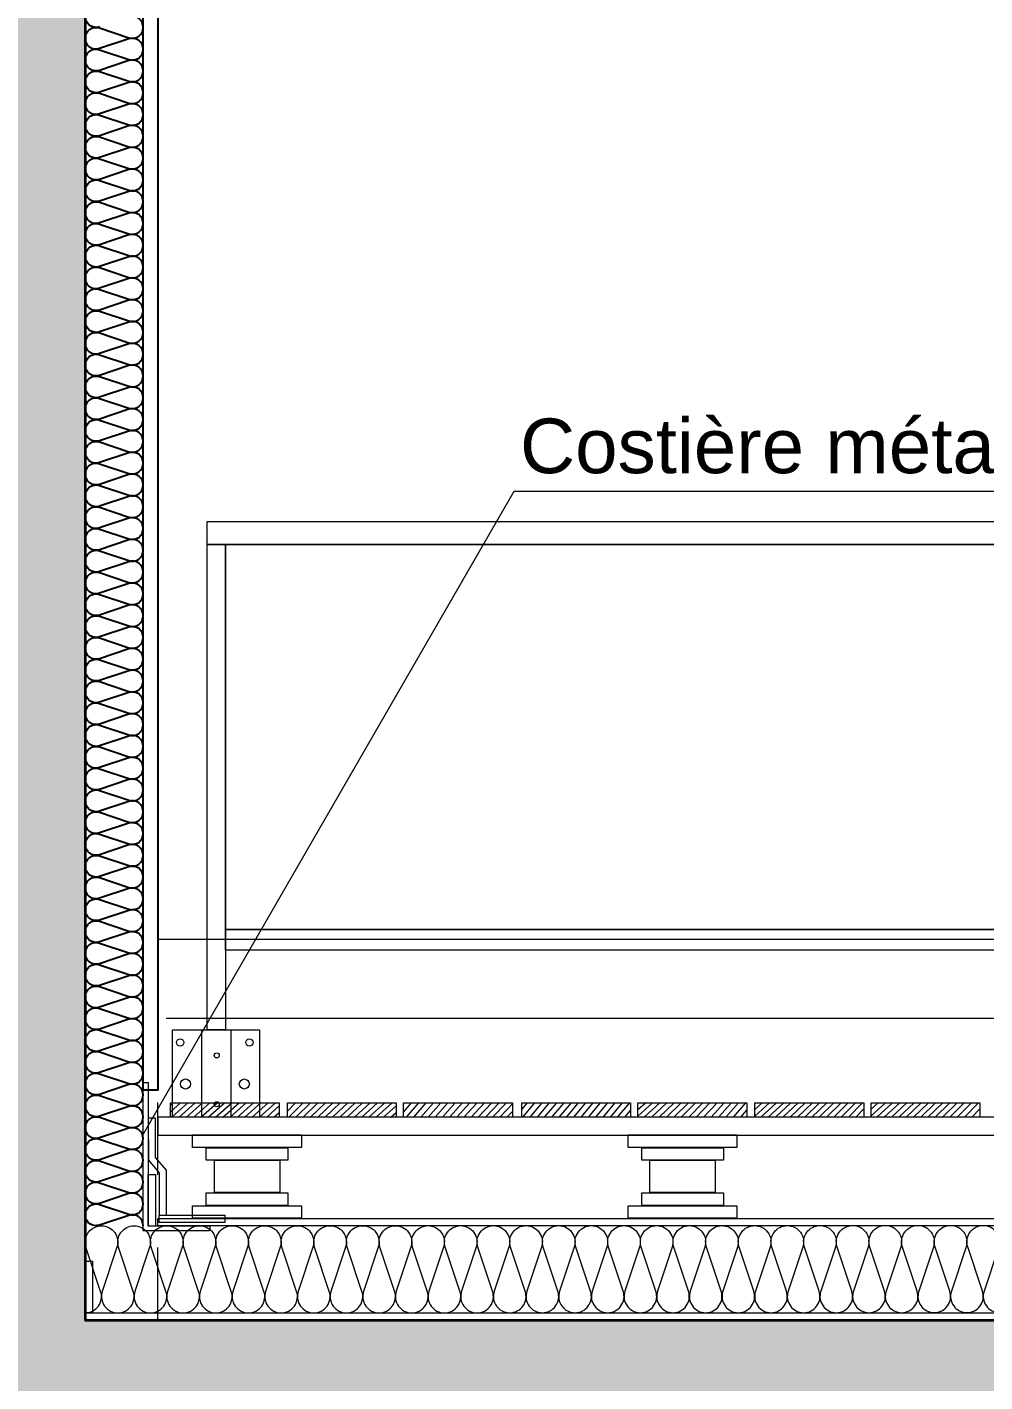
# Model space of a CAD drawing. Header units: metres. Extents: x 1838950 to 1842843, y 5171318 to 5174224.
# Drawn here: x 1841239.03 to 1841240.35, y 5171399.648 to 5171401.513 of the extents above; entities that cross this region are included whole.
import ezdxf

# ---------------------------------------------------------------- set-up
doc = ezdxf.new("R2010")
doc.units = ezdxf.units.M
doc.header["$LTSCALE"] = 0.0254
doc.linetypes.add('Style de ligne -1', pattern=[0.83328, 0.41656, -0.41672])
doc.layers.add('00 CHAZAL Coupe A.5', color=7, linetype='Continuous', lineweight=18)
doc.styles.add('Arial', font='arial.ttf')
pattern_1 = [(45, (388.1691140702418, 220.8695760480229), (0, -0.009999999999999997), [])]

# ---------------------------------------------------------------- blocks, each defined once
blk = doc.blocks.new('Groupe-1764-1')
at = {"layer": '00 CHAZAL Coupe A.5', "color": 7, "linetype": 'Continuous', "lineweight": 18, "flags": 128}
for points in [[(1841239.109885852, 5171399.840002541, -0.4142137827329839), (1841239.132379294, 5171399.862509098, -0.5116108446632597), (1841239.153740219, 5171399.832921012), (1841239.133553338, 5171399.772103745, 0.5116108446632597), (1841239.154914262, 5171399.742515659, 0.5116108909214415), (1841239.176257939, 5171399.77211619), (1841239.156035616, 5171399.83292168, -0.5116108909214415), (1841239.177379292, 5171399.862522211, -0.5116108446632597), (1841239.198740217, 5171399.832934125), (1841239.178553336, 5171399.772116859, 0.511610853454171), (1841239.199914261, 5171399.742528773, 0.5116108875789562), (1841239.221257937, 5171399.772129304), (1841239.201035614, 5171399.832934794, -0.5116108909214415), (1841239.22237929, 5171399.862535325, -0.511610853454171), (1841239.243740215, 5171399.832947239), (1841239.223553334, 5171399.772129972, 0.511610853454171), (1841239.244914259, 5171399.742541886, 0.5116108875789562), (1841239.266257935, 5171399.772142417), (1841239.246035612, 5171399.832947907, -0.5116108909214415), (1841239.267379288, 5171399.862548438, -0.511610853454171), (1841239.288740213, 5171399.832960352), (1841239.268553332, 5171399.772143086, 0.5116108524012003), (1841239.289914257, 5171399.742555, 0.5116108875789562), (1841239.311257933, 5171399.772155531), (1841239.29103561, 5171399.832961021, -0.5116108909214415), (1841239.312379287, 5171399.862561552, -0.5116108446632597), (1841239.333740211, 5171399.832973466), (1841239.31355333, 5171399.772156199, 0.5116108524012003), (1841239.334914255, 5171399.742568113, 0.5116108875789562), (1841239.356257931, 5171399.772168644), (1841239.336035608, 5171399.832974134, -0.5116108909214415), (1841239.357379285, 5171399.862574665, -0.5116108446632597), (1841239.378740209, 5171399.832986579), (1841239.358553328, 5171399.772169313, 0.5116108611921117), (1841239.379914253, 5171399.742581227, 0.5116108875789562), (1841239.401257929, 5171399.772181758), (1841239.381035606, 5171399.832987248, -0.5116108909214415), (1841239.402379283, 5171399.862587779, -0.511610853454171), (1841239.423740207, 5171399.832999693), (1841239.403553326, 5171399.772182426, 0.5116108611921117), (1841239.424914251, 5171399.74259434, 0.5116108875789562), (1841239.446257927, 5171399.772194871), (1841239.426035604, 5171399.833000361, -0.5116108909214415), (1841239.447379281, 5171399.862600892, -0.511610853454171), (1841239.468740205, 5171399.833012806), (1841239.448553324, 5171399.77219554, 0.5116108524012003), (1841239.469914249, 5171399.742607454, 0.5116108875789562), (1841239.491257925, 5171399.772207985), (1841239.471035603, 5171399.833013476, -0.5116108909214415), (1841239.492379279, 5171399.862614006, -0.5116108446632597), (1841239.513740203, 5171399.83302592), (1841239.493553323, 5171399.772208653, 0.5116108524012003), (1841239.514914247, 5171399.742620567, 0.5116108875789562), (1841239.536257923, 5171399.772221098), (1841239.516035601, 5171399.833026589, -0.5116108909214415), (1841239.537379277, 5171399.862627119, -0.5116108446632597), (1841239.558740201, 5171399.833039033), (1841239.538553321, 5171399.772221767, 0.5116108611921117), (1841239.559914245, 5171399.742633682, 0.5116108875789562), (1841239.581257921, 5171399.772234212), (1841239.561035599, 5171399.833039703, -0.5116108875789562), (1841239.582379275, 5171399.862640233, -0.5116108611921117), (1841239.603740199, 5171399.833052147), (1841239.583553319, 5171399.77223488, 0.5116108611921117), (1841239.604914244, 5171399.742646795, 0.5116108875789562), (1841239.626257919, 5171399.772247325), (1841239.606035597, 5171399.833052816, -0.5116108875789562), (1841239.627379273, 5171399.862653346, -0.5116108611921117), (1841239.648740198, 5171399.83306526), (1841239.628553317, 5171399.772247994, 0.5116108524012003), (1841239.649914242, 5171399.742659909, 0.5116108875789562), (1841239.671257918, 5171399.772260439), (1841239.651035595, 5171399.83306593, -0.5116108875789562), (1841239.672379271, 5171399.86266646, -0.5116108524012003), (1841239.693740196, 5171399.833078374), (1841239.673553315, 5171399.772261107, 0.511610853454171), (1841239.694914239, 5171399.742673022, 0.5116108909214415), (1841239.716257916, 5171399.772273552), (1841239.696035593, 5171399.833079043, -0.5116108875789562), (1841239.717379269, 5171399.862679573, -0.5116108524012003), (1841239.738740194, 5171399.833091487), (1841239.718553313, 5171399.772274221, 0.5116108622450826), (1841239.739914238, 5171399.742686136, 0.5116108909214415), (1841239.761257914, 5171399.772286666), (1841239.741035591, 5171399.833092157, -0.5116108875789562), (1841239.762379267, 5171399.862692687, -0.5116108611921117), (1841239.783740192, 5171399.833104601), (1841239.763553311, 5171399.772287334, 0.5116108622450826), (1841239.784914236, 5171399.742699249, 0.5116108909214415), (1841239.806257912, 5171399.772299779), (1841239.786035589, 5171399.83310527, -0.5116108875789562), (1841239.807379265, 5171399.8627058, -0.5116108611921117), (1841239.82874019, 5171399.833117714), (1841239.818646749, 5171399.80270908)], [(1841239.818646749, 5171399.80270908), (1841239.808553309, 5171399.772300448, 0.511610853454171), (1841239.829914234, 5171399.742712363, 0.5116108909214415), (1841239.85125791, 5171399.772312893), (1841239.831035587, 5171399.833118384, -0.5116108875789562), (1841239.852379263, 5171399.862718914, -0.5116108524012003), (1841239.873740188, 5171399.833130828), (1841239.853553307, 5171399.772313561, 0.511610853454171), (1841239.874914232, 5171399.742725476, 0.5116108909214415), (1841239.896257908, 5171399.772326006), (1841239.876035585, 5171399.833131497, -0.5116108875789562), (1841239.897379261, 5171399.862732027, -0.5116108524012003), (1841239.918740186, 5171399.833143941), (1841239.898553305, 5171399.772326675, 0.5116108622450826), (1841239.91991423, 5171399.74273859, 0.5116108909214415), (1841239.941257906, 5171399.77233912), (1841239.921035584, 5171399.833144611, -0.5116108875789562), (1841239.94237926, 5171399.862745141, -0.5116108611921117), (1841239.963740184, 5171399.833157055), (1841239.943553303, 5171399.772339788, 0.5116108622450826), (1841239.964914228, 5171399.742751703, 0.5116108909214415), (1841239.986257904, 5171399.772352233), (1841239.966035582, 5171399.833157724, -0.5116108875789562), (1841239.987379258, 5171399.862758254, -0.5116108611921117), (1841240.008740183, 5171399.833170168), (1841239.988553302, 5171399.772352902, 0.511610853454171), (1841240.009914226, 5171399.742764817, 0.5116108909214415), (1841240.031257902, 5171399.772365347), (1841240.01103558, 5171399.833170838, -0.5116108875789562), (1841240.032379256, 5171399.862771368, -0.511610853454171), (1841240.05374018, 5171399.833183282), (1841240.0335533, 5171399.772366015, 0.511610853454171), (1841240.054914224, 5171399.74277793, 0.5116108909214415), (1841240.076257901, 5171399.77237846), (1841240.056035578, 5171399.833183951, -0.5116108909214415), (1841240.077379254, 5171399.862784481, -0.511610853454171), (1841240.098740178, 5171399.833196395), (1841240.078553298, 5171399.772379129, 0.5116108622450826), (1841240.099914222, 5171399.742791044, 0.5116108909214415), (1841240.121257899, 5171399.772391574), (1841240.101035576, 5171399.833197065, -0.5116108909214415), (1841240.122379252, 5171399.862797595, -0.5116108622450826), (1841240.143740176, 5171399.833209509), (1841240.123553296, 5171399.772392242, 0.5116108622450826), (1841240.14491422, 5171399.742804157, 0.5116108909214415), (1841240.166257897, 5171399.772404687), (1841240.146035574, 5171399.833210178, -0.5116108909214415), (1841240.16737925, 5171399.862810708, -0.5116108622450826), (1841240.188740175, 5171399.833222622), (1841240.168553294, 5171399.772405356, 0.511610853454171), (1841240.189914218, 5171399.742817271, 0.5116108909214415), (1841240.211257895, 5171399.772417801), (1841240.191035572, 5171399.833223292, -0.5116108909214415), (1841240.212379248, 5171399.862823822, -0.511610853454171), (1841240.233740173, 5171399.833235736), (1841240.213553292, 5171399.772418469, 0.511610853454171), (1841240.234914216, 5171399.742830384, 0.5116108909214415), (1841240.256257893, 5171399.772430914), (1841240.23603557, 5171399.833236405, -0.5116108909214415), (1841240.257379246, 5171399.862836935, -0.511610853454171), (1841240.278740171, 5171399.833248849), (1841240.25855329, 5171399.772431583, 0.5116108622450826), (1841240.279914215, 5171399.742843498, 0.5116108909214415), (1841240.301257891, 5171399.772444027), (1841240.281035568, 5171399.833249519, -0.5116108909214415), (1841240.302379244, 5171399.862850049, -0.5116108622450826), (1841240.323740169, 5171399.833261963), (1841240.303553288, 5171399.772444696, 0.5116108622450826), (1841240.324914213, 5171399.742856611, 0.5116108909214415), (1841240.346257889, 5171399.77245714), (1841240.326035566, 5171399.833262632, -0.5116108909214415), (1841240.347379243, 5171399.862863162, -0.5116108622450826), (1841240.368740167, 5171399.833275076), (1841240.348553286, 5171399.77245781, 0.511610853454171), (1841240.369914211, 5171399.742869725, 0.5116108909214415)], [(1841239.109914264, 5171399.742502546, 0.5116108909214415), (1841239.131257941, 5171399.772103077), (1841239.111035618, 5171399.832908567, -0.08036624470195645), (1841239.109885852, 5171399.840002542)]]:
    blk.add_lwpolyline(points, format="xyb", dxfattribs=at)
blk = doc.blocks.new('Groupe-1857-1')
at = {"layer": '00 CHAZAL Coupe A.5', "color": 7, "linetype": 'Continuous', "lineweight": 25, "flags": 128}
for points in [[(1841239.149896663, 5171401.130100892), (1841239.129626203, 5171401.123366025, -0.5116107606406505), (1841239.109896663, 5171401.137600892, -0.5116108070738343), (1841239.129626203, 5171401.15183576), (1841239.170167123, 5171401.138366025, 0.5116107558826676), (1841239.189896663, 5171401.152600892, 0.5116107806955575), (1841239.170167123, 5171401.16683576), (1841239.129626203, 5171401.153366025, -0.5116107606406505), (1841239.109896663, 5171401.167600892, -0.5116108070738343), (1841239.129626203, 5171401.18183576), (1841239.170167123, 5171401.168366025, 0.5116107558826676), (1841239.189896663, 5171401.182600892, 0.5116107806955575), (1841239.170167123, 5171401.19683576), (1841239.129626203, 5171401.183366025, -0.5116107606406505), (1841239.109896663, 5171401.197600892, -0.5116108070738343), (1841239.129626203, 5171401.21183576), (1841239.170167123, 5171401.198366025, 0.5116107558826676), (1841239.189896663, 5171401.212600892, 0.5116107806955575), (1841239.170167123, 5171401.22683576), (1841239.129626203, 5171401.213366025, -0.5116107606406505), (1841239.109896663, 5171401.227600892, -0.5116108070738343), (1841239.129626203, 5171401.24183576), (1841239.170167123, 5171401.228366025, 0.5116107558826676), (1841239.189896663, 5171401.242600892, 0.5116107806955575), (1841239.170167123, 5171401.256835761), (1841239.129626203, 5171401.243366025, -0.5116107606406505), (1841239.109896663, 5171401.257600892, -0.5116108070738343), (1841239.129626203, 5171401.27183576), (1841239.170167123, 5171401.258366025, 0.5116107558826676), (1841239.189896663, 5171401.272600892, 0.5116107806955575), (1841239.170167123, 5171401.28683576), (1841239.129626203, 5171401.273366025, -0.5116107606406505), (1841239.109896663, 5171401.287600892, -0.5116108070738343), (1841239.129626203, 5171401.30183576), (1841239.170167123, 5171401.288366025, 0.5116107558826676), (1841239.189896663, 5171401.302600892, 0.5116107806955575), (1841239.170167123, 5171401.31683576), (1841239.129626203, 5171401.303366025, -0.5116107606406505), (1841239.109896663, 5171401.317600892, -0.5116108070738343), (1841239.129626203, 5171401.33183576), (1841239.170167123, 5171401.318366025, 0.5116107558826676), (1841239.189896663, 5171401.332600893, 0.5116107806955575), (1841239.170167123, 5171401.34683576), (1841239.129626203, 5171401.333366025, -0.5116107606406505), (1841239.109896663, 5171401.347600892, -0.5116108070738343), (1841239.129626203, 5171401.36183576), (1841239.170167123, 5171401.348366025, 0.5116107558826676), (1841239.189896663, 5171401.362600892, 0.5116107806955575), (1841239.170167123, 5171401.37683576), (1841239.129626203, 5171401.363366025, -0.5116107606406505), (1841239.109896663, 5171401.377600892, -0.5116108070738343), (1841239.129626203, 5171401.39183576), (1841239.170167123, 5171401.378366025, 0.5116107558826676), (1841239.189896663, 5171401.392600892, 0.5116107806955575), (1841239.170167123, 5171401.40683576), (1841239.129626203, 5171401.393366025, -0.5116107606406505), (1841239.109896663, 5171401.407600892, -0.5116108070738343), (1841239.129626203, 5171401.42183576), (1841239.170167123, 5171401.408366025, 0.5116107558826676), (1841239.189896663, 5171401.422600892, 0.5116107806955575), (1841239.170167123, 5171401.43683576), (1841239.129626203, 5171401.423366025, -0.5116107606406505), (1841239.109896663, 5171401.437600892, -0.5116108070738343), (1841239.129626203, 5171401.45183576), (1841239.170167123, 5171401.438366025, 0.5116107558826676), (1841239.189896663, 5171401.452600892, 0.5116107806955575), (1841239.170167123, 5171401.466835761), (1841239.129626203, 5171401.453366025, -0.5116107606406505), (1841239.109896663, 5171401.467600892, -0.5116108070738343), (1841239.129626203, 5171401.48183576), (1841239.170167123, 5171401.468366025, 0.5116107558826676), (1841239.189896663, 5171401.482600892, 0.5116107806955575), (1841239.170167123, 5171401.49683576), (1841239.129626203, 5171401.483366025, -0.5116107606406505), (1841239.109896663, 5171401.497600892, -0.5116108070738343), (1841239.129626203, 5171401.51183576), (1841239.170167123, 5171401.498366025, 0.5116107558826676), (1841239.189896663, 5171401.512600892, 0.5116107806955575), (1841239.170167123, 5171401.52683576)], [(1841239.129626203, 5171401.513366025, -0.5116107606406505), (1841239.109896663, 5171401.527600892, -0.5116108070738343)], [(1841239.149896663, 5171400.710100892), (1841239.129626203, 5171400.703366025, -0.5116107606406505), (1841239.109896663, 5171400.717600892, -0.5116108070738343), (1841239.129626203, 5171400.73183576), (1841239.170167123, 5171400.718366025, 0.5116107558826676), (1841239.189896663, 5171400.732600892, 0.5116107806955575), (1841239.170167123, 5171400.74683576), (1841239.129626203, 5171400.733366025, -0.5116107606406505), (1841239.109896663, 5171400.747600892, -0.5116108070738343), (1841239.129626203, 5171400.76183576), (1841239.170167123, 5171400.748366025, 0.5116107558826676), (1841239.189896663, 5171400.762600892, 0.5116107806955575), (1841239.170167123, 5171400.77683576), (1841239.129626203, 5171400.763366025, -0.5116107606406505), (1841239.109896663, 5171400.777600892, -0.5116108070738343), (1841239.129626203, 5171400.79183576), (1841239.170167123, 5171400.778366025, 0.5116107558826676), (1841239.189896663, 5171400.792600892, 0.5116107806955575), (1841239.170167123, 5171400.80683576), (1841239.129626203, 5171400.793366025, -0.5116107606406505), (1841239.109896663, 5171400.807600892, -0.5116108070738343), (1841239.129626203, 5171400.82183576), (1841239.170167123, 5171400.808366025, 0.5116107558826676), (1841239.189896663, 5171400.822600892, 0.5116107806955575), (1841239.170167123, 5171400.83683576), (1841239.129626203, 5171400.823366025, -0.5116107606406505), (1841239.109896663, 5171400.837600892, -0.5116108070738343), (1841239.129626203, 5171400.85183576), (1841239.170167123, 5171400.838366025, 0.5116107558826676), (1841239.189896663, 5171400.852600892, 0.5116107806955575), (1841239.170167123, 5171400.86683576), (1841239.129626203, 5171400.853366025, -0.5116107606406505), (1841239.109896663, 5171400.867600892, -0.5116108070738343), (1841239.129626203, 5171400.881835761), (1841239.170167123, 5171400.868366025, 0.5116107558826676), (1841239.189896663, 5171400.882600892, 0.5116107806955575), (1841239.170167123, 5171400.89683576), (1841239.129626203, 5171400.883366025, -0.5116107606406505), (1841239.109896663, 5171400.897600892, -0.5116108070738343), (1841239.129626203, 5171400.91183576), (1841239.170167123, 5171400.898366025, 0.5116107558826676), (1841239.189896663, 5171400.912600892, 0.5116107806955575), (1841239.170167123, 5171400.92683576), (1841239.129626203, 5171400.913366025, -0.5116107606406505), (1841239.109896663, 5171400.927600892, -0.5116108070738343), (1841239.129626203, 5171400.94183576), (1841239.170167123, 5171400.928366025, 0.5116107558826676), (1841239.189896663, 5171400.942600892, 0.5116107806955575), (1841239.170167123, 5171400.95683576), (1841239.129626203, 5171400.943366025, -0.5116107606406505), (1841239.109896663, 5171400.957600893, -0.5116108070738343), (1841239.129626203, 5171400.97183576), (1841239.170167123, 5171400.958366025, 0.5116107558826676), (1841239.189896663, 5171400.972600892, 0.5116107806955575), (1841239.170167123, 5171400.98683576), (1841239.129626203, 5171400.973366025, -0.5116107606406505), (1841239.109896663, 5171400.987600892, -0.5116108070738343), (1841239.129626203, 5171401.00183576), (1841239.170167123, 5171400.988366025, 0.5116107558826676), (1841239.189896663, 5171401.002600892, 0.5116107806955575), (1841239.170167123, 5171401.01683576), (1841239.129626203, 5171401.003366025, -0.5116107606406505), (1841239.109896663, 5171401.017600892, -0.5116108070738343), (1841239.129626203, 5171401.03183576), (1841239.170167123, 5171401.018366025, 0.5116107558826676), (1841239.189896663, 5171401.032600892, 0.5116107806955575), (1841239.170167123, 5171401.04683576), (1841239.129626203, 5171401.033366025, -0.5116107606406505), (1841239.109896663, 5171401.047600892, -0.5116108070738343), (1841239.129626203, 5171401.06183576), (1841239.170167123, 5171401.048366025, 0.5116107558826676), (1841239.189896663, 5171401.062600892, 0.5116107806955575), (1841239.170167123, 5171401.07683576), (1841239.129626203, 5171401.063366025, -0.5116107606406505), (1841239.109896663, 5171401.077600892, -0.5116108070738343), (1841239.129626203, 5171401.091835761), (1841239.170167123, 5171401.078366025, 0.5116107558826676), (1841239.189896663, 5171401.092600892, 0.5116107806955575), (1841239.170167123, 5171401.10683576), (1841239.129626203, 5171401.093366025, -0.5116107606406505), (1841239.109896663, 5171401.107600892, -0.5116108070738343), (1841239.129626203, 5171401.12183576), (1841239.170167123, 5171401.108366025, 0.5116107558826676), (1841239.189896663, 5171401.122600892, 0.5116107806955575), (1841239.170167123, 5171401.13683576), (1841239.149896663, 5171401.130100892)], [(1841239.189896663, 5171400.282600892, 0.5116107806955575), (1841239.170167123, 5171400.29683576), (1841239.129626203, 5171400.283366025, -0.5116107606406505), (1841239.109896663, 5171400.297600892, -0.5116108070738343), (1841239.129626203, 5171400.31183576), (1841239.170167123, 5171400.298366025, 0.5116107558826676), (1841239.189896663, 5171400.312600892, 0.5116107806955575), (1841239.170167123, 5171400.32683576), (1841239.129626203, 5171400.313366025, -0.5116107606406505), (1841239.109896663, 5171400.327600892, -0.5116108070738343), (1841239.129626203, 5171400.341835761), (1841239.170167123, 5171400.328366025, 0.5116107558826676), (1841239.189896663, 5171400.342600892, 0.5116107806955575), (1841239.170167123, 5171400.35683576), (1841239.129626203, 5171400.343366025, -0.5116107606406505), (1841239.109896663, 5171400.357600892, -0.5116108070738343), (1841239.129626203, 5171400.37183576), (1841239.170167123, 5171400.358366025, 0.5116107558826676), (1841239.189896663, 5171400.372600892, 0.5116107806955575), (1841239.170167123, 5171400.38683576), (1841239.129626203, 5171400.373366025, -0.5116107606406505), (1841239.109896663, 5171400.387600892, -0.5116108070738343), (1841239.129626203, 5171400.40183576), (1841239.170167123, 5171400.388366025, 0.5116107558826676), (1841239.189896663, 5171400.402600892, 0.5116107806955575), (1841239.170167123, 5171400.41683576), (1841239.129626203, 5171400.403366025, -0.5116107606406505), (1841239.109896663, 5171400.417600892, -0.5116108070738343), (1841239.129626203, 5171400.43183576), (1841239.170167123, 5171400.418366025, 0.5116107558826676), (1841239.189896663, 5171400.432600892, 0.5116107806955575), (1841239.170167123, 5171400.44683576), (1841239.129626203, 5171400.433366025, -0.5116107606406505), (1841239.109896663, 5171400.447600892, -0.5116108070738343), (1841239.129626203, 5171400.46183576), (1841239.170167123, 5171400.448366025, 0.5116107558826676), (1841239.189896663, 5171400.462600892, 0.5116107806955575), (1841239.170167123, 5171400.47683576), (1841239.129626203, 5171400.463366025, -0.5116107606406505), (1841239.109896663, 5171400.477600892, -0.5116108070738343), (1841239.129626203, 5171400.49183576), (1841239.170167123, 5171400.478366025, 0.5116107558826676), (1841239.189896663, 5171400.492600892, 0.5116107806955575), (1841239.170167123, 5171400.506835761), (1841239.129626203, 5171400.493366025, -0.5116107606406505), (1841239.109896663, 5171400.507600892, -0.5116108070738343), (1841239.129626203, 5171400.52183576), (1841239.170167123, 5171400.508366025, 0.5116107558826676), (1841239.189896663, 5171400.522600892, 0.5116107806955575), (1841239.170167123, 5171400.53683576), (1841239.129626203, 5171400.523366025, -0.5116107606406505), (1841239.109896663, 5171400.537600892, -0.5116108070738343), (1841239.129626203, 5171400.55183576), (1841239.170167123, 5171400.538366025, 0.5116107558826676), (1841239.189896663, 5171400.552600892, 0.5116107806955575), (1841239.170167123, 5171400.56683576), (1841239.129626203, 5171400.553366025, -0.5116107606406505), (1841239.109896663, 5171400.567600892, -0.5116108070738343), (1841239.129626203, 5171400.58183576), (1841239.170167123, 5171400.568366025, 0.5116107558826676), (1841239.189896663, 5171400.582600893, 0.5116107806955575), (1841239.170167123, 5171400.59683576), (1841239.129626203, 5171400.583366025, -0.5116107606406505), (1841239.109896663, 5171400.597600892, -0.5116108070738343), (1841239.129626203, 5171400.61183576), (1841239.170167123, 5171400.598366025, 0.5116107558826676), (1841239.189896663, 5171400.612600892, 0.5116107806955575), (1841239.170167123, 5171400.62683576), (1841239.129626203, 5171400.613366025, -0.5116107606406505), (1841239.109896663, 5171400.627600892, -0.5116108070738343), (1841239.129626203, 5171400.64183576), (1841239.170167123, 5171400.628366025, 0.5116107558826676), (1841239.189896663, 5171400.642600892, 0.5116107806955575), (1841239.170167123, 5171400.65683576), (1841239.129626203, 5171400.643366025, -0.5116107606406505), (1841239.109896663, 5171400.657600892, -0.5116108070738343), (1841239.129626203, 5171400.67183576), (1841239.170167123, 5171400.658366025, 0.5116107558826676), (1841239.189896663, 5171400.672600892, 0.5116107806955575), (1841239.170167123, 5171400.68683576), (1841239.129626203, 5171400.673366025, -0.5116107606406505), (1841239.109896663, 5171400.687600892, -0.5116108070738343), (1841239.129626203, 5171400.70183576), (1841239.170167123, 5171400.688366025, 0.5116107558826676), (1841239.189896663, 5171400.702600892, 0.5116107806955575), (1841239.170167123, 5171400.716835761), (1841239.149896663, 5171400.710100892)], [(1841239.124896663, 5171399.862600892, -0.414213562373095), (1841239.109896663, 5171399.877600892, -0.5116108070738343), (1841239.129626203, 5171399.89183576), (1841239.170167123, 5171399.878366025, 0.5116107558826676), (1841239.189896663, 5171399.892600892, 0.5116107806955575), (1841239.170167123, 5171399.90683576), (1841239.129626203, 5171399.893366025, -0.5116107606406505), (1841239.109896663, 5171399.907600892, -0.5116108070738343), (1841239.129626203, 5171399.92183576), (1841239.170167123, 5171399.908366025, 0.5116107558826676), (1841239.189896663, 5171399.922600892, 0.5116107806955575), (1841239.170167123, 5171399.93683576), (1841239.129626203, 5171399.923366025, -0.5116107606406505), (1841239.109896663, 5171399.937600892, -0.5116108070738343), (1841239.129626203, 5171399.95183576), (1841239.170167123, 5171399.938366025, 0.5116107558826676), (1841239.189896663, 5171399.952600892, 0.5116107806955575), (1841239.170167123, 5171399.966835761), (1841239.129626203, 5171399.953366025, -0.5116107606406505), (1841239.109896663, 5171399.967600892, -0.5116108070738343), (1841239.129626203, 5171399.98183576), (1841239.170167123, 5171399.968366025, 0.5116107558826676), (1841239.189896663, 5171399.982600892, 0.5116107806955575), (1841239.170167123, 5171399.99683576), (1841239.129626203, 5171399.983366025, -0.5116107606406505), (1841239.109896663, 5171399.997600892, -0.5116108070738343), (1841239.129626203, 5171400.01183576), (1841239.170167123, 5171399.998366025, 0.5116107558826676), (1841239.189896663, 5171400.012600892, 0.5116107806955575), (1841239.170167123, 5171400.02683576), (1841239.129626203, 5171400.013366025, -0.5116107606406505), (1841239.109896663, 5171400.027600892, -0.5116108070738343), (1841239.129626203, 5171400.04183576), (1841239.170167123, 5171400.028366025, 0.5116107558826676), (1841239.189896663, 5171400.042600892, 0.5116107806955575), (1841239.170167123, 5171400.05683576), (1841239.129626203, 5171400.043366025, -0.5116107606406505), (1841239.109896663, 5171400.057600892, -0.5116108070738343), (1841239.129626203, 5171400.07183576), (1841239.170167123, 5171400.058366025, 0.5116107558826676), (1841239.189896663, 5171400.072600892, 0.5116107806955575), (1841239.170167123, 5171400.08683576), (1841239.129626203, 5171400.073366025, -0.5116107606406505), (1841239.109896663, 5171400.087600892, -0.5116108070738343), (1841239.129626203, 5171400.10183576), (1841239.170167123, 5171400.088366025, 0.5116107558826676), (1841239.189896663, 5171400.102600892, 0.5116107806955575), (1841239.170167123, 5171400.11683576), (1841239.129626203, 5171400.103366025, -0.5116107606406505), (1841239.109896663, 5171400.117600892, -0.5116108070738343), (1841239.129626203, 5171400.131835761), (1841239.170167123, 5171400.118366025, 0.5116107558826676), (1841239.189896663, 5171400.132600892, 0.5116107806955575), (1841239.170167123, 5171400.14683576), (1841239.129626203, 5171400.133366025, -0.5116107606406505), (1841239.109896663, 5171400.147600892, -0.5116108070738343), (1841239.129626203, 5171400.16183576), (1841239.170167123, 5171400.148366025, 0.5116107558826676), (1841239.189896663, 5171400.162600892, 0.5116107806955575), (1841239.170167123, 5171400.17683576), (1841239.129626203, 5171400.163366025, -0.5116107606406505), (1841239.109896663, 5171400.177600892, -0.5116108070738343), (1841239.129626203, 5171400.19183576), (1841239.170167123, 5171400.178366025, 0.5116107558826676), (1841239.189896663, 5171400.192600892, 0.5116107806955575), (1841239.170167123, 5171400.20683576), (1841239.129626203, 5171400.193366025, -0.5116107606406505), (1841239.109896663, 5171400.207600893, -0.5116108070738343), (1841239.129626203, 5171400.22183576), (1841239.170167123, 5171400.208366025, 0.5116107558826676), (1841239.189896663, 5171400.222600892, 0.5116107806955575), (1841239.170167123, 5171400.23683576), (1841239.129626203, 5171400.223366025, -0.5116107606406505), (1841239.109896663, 5171400.237600892, -0.5116108070738343), (1841239.129626203, 5171400.25183576), (1841239.170167123, 5171400.238366025, 0.5116107558826676), (1841239.189896663, 5171400.252600892, 0.5116107806955575), (1841239.170167123, 5171400.26683576), (1841239.129626203, 5171400.253366025, -0.5116107606406505), (1841239.109896663, 5171400.267600892, -0.5116108070738343), (1841239.129626203, 5171400.28183576), (1841239.170167123, 5171400.268366025, 0.5116107558826676), (1841239.189896663, 5171400.282600892)], [(1841239.189896663, 5171399.862600892, 0.5116107806955575), (1841239.170167123, 5171399.87683576), (1841239.129626203, 5171399.863366025, -0.08036631957362064), (1841239.124896663, 5171399.862600892)]]:
    blk.add_lwpolyline(points, format="xyb", dxfattribs=at)
blk = doc.blocks.new('Groupe-1911-1')
at = {"layer": '00 CHAZAL Coupe A.5', "color": 7, "linetype": 'Continuous', "lineweight": 5, "flags": 128}
for points in [[(1841239.278164304, 5171400.800458873), (1841239.303164304, 5171400.800458873), (1841239.303164304, 5171400.132162833), (1841239.278164304, 5171400.132162833)], [(1841239.230164304, 5171400.132162833), (1841239.350164304, 5171400.132162833), (1841239.350164304, 5171400.012162833), (1841239.230164304, 5171400.012162833)], [(1841239.270664304, 5171400.132162833), (1841239.310664304, 5171400.132162833), (1841239.310664304, 5171400.012162833), (1841239.270664304, 5171400.012162833)]]:
    blk.add_lwpolyline(points, close=True, dxfattribs=at)
at = {"layer": '00 CHAZAL Coupe A.5', "color": 7, "linetype": 'Continuous', "lineweight": 5}
for centre, radius in [((1841239.240738445, 5171400.114843068), 0.005000000029444078), ((1841239.336238445, 5171400.114843068), 0.005000000029444078), ((1841239.291231298, 5171400.097144048), 0.003500000074550379), ((1841239.248164304, 5171400.057662833), 0.006928203362255819), ((1841239.329254166, 5171400.057662833), 0.006928203362255819), ((1841239.291231298, 5171400.029866947), 0.003500000074550379)]:
    blk.add_circle(centre, radius, dxfattribs=at)
blk = doc.blocks.new('Groupe-1914-1')
at = {"layer": '00 CHAZAL Coupe A.5', "color": 7, "linetype": 'Continuous', "lineweight": 5, "flags": 128}
for points in [[(1841239.858022733, 5171399.987505229), (1841240.008022733, 5171399.987492649), (1841240.008021291, 5171399.970296813), (1841239.858021291, 5171399.970309392)], [(1841239.876771437, 5171399.969851433), (1841239.989271437, 5171399.969841999), (1841239.989269994, 5171399.952645876), (1841239.876769995, 5171399.952655311)], [(1841239.888021992, 5171399.952654366), (1841239.978021991, 5171399.952646819), (1841239.978018266, 5171399.908230601), (1841239.888018267, 5171399.908238148)], [(1841239.876768413, 5171399.907782982), (1841239.989268412, 5171399.907773547), (1841239.98926697, 5171399.890577424), (1841239.87676697, 5171399.890586859)], [(1841239.858017116, 5171399.890132397), (1841240.008017116, 5171399.890119818), (1841240.008015674, 5171399.87292398), (1841239.858015674, 5171399.872936561)]]:
    blk.add_lwpolyline(points, close=True, dxfattribs=at)
blk = doc.blocks.new('Groupe-1915-1')
at = {"layer": '00 CHAZAL Coupe A.5', "color": 7, "linetype": 'Continuous', "lineweight": 5, "flags": 128}
for points in [[(1841239.258022733, 5171399.987505229), (1841239.408022733, 5171399.987492649), (1841239.408021291, 5171399.970296813), (1841239.258021291, 5171399.970309392)], [(1841239.276771437, 5171399.969851433), (1841239.389271437, 5171399.969841999), (1841239.389269995, 5171399.952645876), (1841239.276769995, 5171399.952655311)], [(1841239.288021991, 5171399.952654366), (1841239.378021991, 5171399.952646819), (1841239.378018267, 5171399.908230601), (1841239.288018267, 5171399.908238148)], [(1841239.276768413, 5171399.907782982), (1841239.389268412, 5171399.907773547), (1841239.38926697, 5171399.890577424), (1841239.27676697, 5171399.890586859)], [(1841239.258017116, 5171399.890132397), (1841239.408017116, 5171399.890119818), (1841239.408015674, 5171399.87292398), (1841239.258015674, 5171399.872936561)]]:
    blk.add_lwpolyline(points, close=True, dxfattribs=at)

msp = doc.modelspace()

# ---------------------------------------------------------------- hatches: boundary and pattern name
at = {"layer": '00 CHAZAL Coupe A.5', "linetype": 'Continuous', "lineweight": 0, "true_color": 0xaaaaaa}
h = msp.add_hatch(color=253, dxfattribs=at)
h.paths.add_polyline_path([(1841239.109896663, 5171403.243896709), (1841238.949896664, 5171403.243896708), (1841238.949896662, 5171402.521969138), (1841224.65489666, 5171402.521969132), (1841224.654896659, 5171402.872162836), (1841224.474896656, 5171402.872162841), (1841224.474896655, 5171402.326162837), (1841224.475301403, 5171402.326162834), (1841224.475301407, 5171402.272162841), (1841231.923579672, 5171402.272162838), (1841231.923579679, 5171399.732462833), (1841224.655250215, 5171399.732462838), (1841224.655250213, 5171399.732162839), (1841224.475301403, 5171399.732162839), (1841224.475301412, 5171399.482162841), (1841236.987928811, 5171399.482162837), (1841236.987928817, 5171399.112889856), (1841237.087976189, 5171399.112889857), (1841237.087976182, 5171399.482162838), (1841238.93028596, 5171399.482162832), (1841238.93028596, 5171396.942462839), (1841224.475301409, 5171396.942462837), (1841224.475301411, 5171396.692355099), (1841246.377896659, 5171396.692355103), (1841246.377896661, 5171394.10147543), (1841224.475301404, 5171394.101475427), (1841224.475301405, 5171394.101355106), (1841224.475036844, 5171394.101355103), (1841224.475036842, 5171393.851355097), (1841246.37789666, 5171393.851355102), (1841246.377896659, 5171391.261162833), (1841224.475301403, 5171391.261162841), (1841224.475301406, 5171390.511163147), (1841224.655250211, 5171390.565686908), (1841224.655250206, 5171391.031714343), (1841224.654996149, 5171391.031714346), (1841224.654996147, 5171391.061714348), (1841241.882573695, 5171391.061714348), (1841241.882573695, 5171387.477191932), (1841242.082573693, 5171387.53426539), (1841242.082573697, 5171388.170355096), (1841244.382896662, 5171388.170355097), (1841244.382896658, 5171387.592779486), (1841244.575838503, 5171387.647714344), (1841244.575838506, 5171388.221043946), (1841251.192440692, 5171388.221043946), (1841251.192440688, 5171387.739728985), (1841251.352896657, 5171387.787714348), (1841251.352896661, 5171393.704138685), (1841251.353186321, 5171393.704138688), (1841251.353186318, 5171393.736426199), (1841251.352440687, 5171393.7364262), (1841251.352440685, 5171395.123355104), (1841251.233036839, 5171395.134355097), (1841251.233036847, 5171395.163355105), (1841251.232036843, 5171395.163355106), (1841251.232036842, 5171395.165587686), (1841251.192440684, 5171395.165587681), (1841251.192440693, 5171394.101475435), (1841246.557768262, 5171394.101475426), (1841246.557768263, 5171396.722462832), (1841251.192440694, 5171396.722462841), (1841251.192440686, 5171396.489355098), (1841251.352440685, 5171396.489355099), (1841251.352440687, 5171396.530651601), (1841251.352896659, 5171396.530651597), (1841251.352896658, 5171396.55671435), (1841251.352440684, 5171396.556714344), (1841251.352440692, 5171396.722462832), (1841252.340786604, 5171396.722462839), (1841252.3407866, 5171396.928933835), (1841251.720516192, 5171396.938018993), (1841251.720536839, 5171396.937796375), (1841251.362440684, 5171396.942462835), (1841251.352440687, 5171396.942462837), (1841251.352440687, 5171397.070166074), (1841251.352896661, 5171397.07016608), (1841251.352896659, 5171397.246062134), (1841251.352440687, 5171397.246062138), (1841251.352440692, 5171397.268162839), (1841251.352492689, 5171397.268162834), (1841251.35249269, 5171397.412162843), (1841251.35228317, 5171397.412162838), (1841251.352283174, 5171397.439162839), (1841251.192440686, 5171397.439162839), (1841251.192440687, 5171396.942462836), (1841245.109077177, 5171396.942462842), (1841245.085864868, 5171396.970704683), (1841245.00263581, 5171397.172667933), (1841244.919994568, 5171397.173386062), (1841244.919994564, 5171397.173392333), (1841244.919273441, 5171397.173392333), (1841244.919273437, 5171396.944310385), (1841244.919638059, 5171396.942462835), (1841239.110460074, 5171396.942462837), (1841239.11046007, 5171399.29216284), (1841239.10989666, 5171399.292162834), (1841239.109896654, 5171399.51216284), (1841244.86303684, 5171399.51216284), (1841244.863036841, 5171399.512462839), (1841244.957424605, 5171399.51246284), (1841244.957424609, 5171399.439216402), (1841245.117306272, 5171399.439216402), (1841245.117306273, 5171399.445162839), (1841245.117601469, 5171399.445162842), (1841245.117601464, 5171399.512462843), (1841246.106017133, 5171399.512462839), (1841246.106017133, 5171399.724727717), (1841245.455516759, 5171399.735635524), (1841245.45496105, 5171399.734283544), (1841245.117601464, 5171399.739940494), (1841245.11760146, 5171400.23246284), (1841244.817601467, 5171400.232462842), (1841244.817601464, 5171399.73246284), (1841239.109896661, 5171399.732462842)])
h.paths.add_polyline_path([(1841244.382896663, 5171391.041162834), (1841244.382896655, 5171388.420850242), (1841242.082573691, 5171388.420850242), (1841242.0825737, 5171391.041162842)])
h.paths.add_polyline_path([(1841246.377896656, 5171391.04116284), (1841246.377896661, 5171388.42104395), (1841244.575838506, 5171388.421043945), (1841244.5758385, 5171391.041162835)])
h.paths.add_polyline_path([(1841251.192440687, 5171391.041162836), (1841251.192440687, 5171390.901285128), (1841251.192614533, 5171390.90128513), (1841251.192614524, 5171390.863826097), (1841251.192642106, 5171390.863826093), (1841251.192642109, 5171388.421043948), (1841246.557768262, 5171388.421043947), (1841246.557768257, 5171391.041162837)])
h.paths.add_polyline_path([(1841251.192440689, 5171393.881475432), (1841251.192440691, 5171391.261162839), (1841246.557896664, 5171391.261162838), (1841246.557896662, 5171393.881475431)])
h.paths.add_polyline_path([(1841244.919994568, 5171397.173386062), (1841244.919994559, 5171397.172514952), (1841244.919273441, 5171397.173392333)])
h.paths.add_polyline_path([(1841238.93028596, 5171402.301961875), (1841238.930285954, 5171399.732462839), (1841238.597896662, 5171399.732462839), (1841232.103579674, 5171399.732462839), (1841232.103579677, 5171402.301460601), (1841238.852188752, 5171402.30196188)])
at = {"layer": '00 CHAZAL Coupe A.5', "linetype": 'Continuous', "lineweight": 5, "true_color": 0xc0c0c0}
h = msp.add_hatch(dxfattribs=at)
h.set_pattern_fill('BOIS 45', color=9, style=0, pattern_type=2)
h.set_pattern_definition(pattern_1)
h.paths.add_polyline_path([(1841239.377345817, 5171400.011960303), (1841239.227345817, 5171400.011960303), (1841239.227345817, 5171400.031960303), (1841239.377345817, 5171400.031960303)])
h = msp.add_hatch(dxfattribs=at)
h.set_pattern_fill('BOIS 45', color=9, style=0, pattern_type=2)
h.set_pattern_definition(pattern_1)
h.paths.add_polyline_path([(1841239.538620828, 5171400.011960303), (1841239.388620828, 5171400.011960303), (1841239.388620828, 5171400.031960303), (1841239.538620828, 5171400.031960303)])
h = msp.add_hatch(dxfattribs=at)
h.set_pattern_fill('BOIS 45', color=9, style=0, pattern_type=2)
h.set_pattern_definition(pattern_1)
h.paths.add_polyline_path([(1841239.698620828, 5171400.011960303), (1841239.548620828, 5171400.011960303), (1841239.548620828, 5171400.031960303), (1841239.698620828, 5171400.031960303)])
h = msp.add_hatch(dxfattribs=at)
h.set_pattern_fill('BOIS 45', color=9, style=0, pattern_type=2)
h.set_pattern_definition(pattern_1)
h.paths.add_polyline_path([(1841239.861548451, 5171400.011960303), (1841239.711548451, 5171400.011960303), (1841239.711548451, 5171400.031960303), (1841239.861548451, 5171400.031960303)])
h = msp.add_hatch(dxfattribs=at)
h.set_pattern_fill('BOIS 45', color=9, style=0, pattern_type=2)
h.set_pattern_definition(pattern_1)
h.paths.add_polyline_path([(1841240.021548451, 5171400.011960303), (1841239.871548451, 5171400.011960303), (1841239.871548451, 5171400.031960303), (1841240.021548451, 5171400.031960303)])
h = msp.add_hatch(dxfattribs=at)
h.set_pattern_fill('BOIS 45', color=9, style=0, pattern_type=2)
h.set_pattern_definition(pattern_1)
h.paths.add_polyline_path([(1841240.182823462, 5171400.011960303), (1841240.032823462, 5171400.011960303), (1841240.032823462, 5171400.031960303), (1841240.182823462, 5171400.031960303)])
h = msp.add_hatch(dxfattribs=at)
h.set_pattern_fill('BOIS 45', color=9, style=0, pattern_type=2)
h.set_pattern_definition(pattern_1)
h.paths.add_polyline_path([(1841240.342823462, 5171400.011960303), (1841240.192823462, 5171400.011960303), (1841240.192823462, 5171400.031960303), (1841240.342823462, 5171400.031960303)])

# ---------------------------------------------------------------- linework, layer by layer
at = {"layer": '00 CHAZAL Coupe A.5', "color": 7, "linetype": 'Style de ligne -1', "lineweight": 13}
msp.add_line((1841239.209948967, 5171390.332458872), (1841239.209948967, 5171407.810824607), dxfattribs=at)
at = {"layer": '00 CHAZAL Coupe A.5', "color": 7, "linetype": 'Continuous', "lineweight": 13}
for p, q in [((1841245.248444107, 5171400.256825439), (1841239.209996151, 5171400.256825439)), ((1841244.793173783, 5171400.148024576), (1841239.221497423, 5171400.148024576))]:
    msp.add_line(p, q, dxfattribs=at)
at = {"layer": '00 CHAZAL Coupe A.5', "color": 7, "linetype": 'Continuous', "lineweight": 25, "flags": 128}
msp.add_lwpolyline([(1841239.18976836, 5171403.246354175), (1841239.209996151, 5171403.246354175), (1841239.209996151, 5171400.049162832), (1841239.18976836, 5171400.049162832)], close=True, dxfattribs=at)
at = {"layer": '00 CHAZAL Coupe A.5', "color": 7, "linetype": 'Continuous', "lineweight": 35, "flags": 128}
msp.add_lwpolyline([(1841238.949896663, 5171403.2438967), (1841239.109896663, 5171403.2438967), (1841239.109896663, 5171399.732462833), (1841244.817601469, 5171399.732462833), (1841244.817601469, 5171400.232462833), (1841245.117601468, 5171400.232462833)], dxfattribs=at)
at = {"layer": '00 CHAZAL Coupe A.5', "color": 7, "linetype": 'Continuous', "lineweight": 13, "flags": 128}
msp.add_lwpolyline([(1841239.188250479, 5171399.985768938), (1841239.701018153, 5171400.873908602), (1841241.505503338, 5171400.873908602)], dxfattribs=at)
at = {"layer": '00 CHAZAL Coupe A.5', "color": 7, "linetype": 'Continuous', "lineweight": 5, "flags": 128}
for points in [[(1841239.278164304, 5171400.832458872), (1841244.735497928, 5171400.832458872), (1841244.735497928, 5171400.800458873), (1841239.278164304, 5171400.800458873)], [(1841239.303164304, 5171400.270518715), (1841244.732040637, 5171400.270518715), (1841244.732040637, 5171400.242162832), (1841239.303164304, 5171400.242162832)]]:
    msp.add_lwpolyline(points, close=True, dxfattribs=at)
at = {"layer": '00 CHAZAL Coupe A.5', "color": 7, "linetype": 'Continuous', "lineweight": 13, "flags": 128}
for points in [[(1841239.303164304, 5171400.800458873), (1841240.620396663, 5171400.800458873), (1841240.620396663, 5171400.270518715), (1841239.303164304, 5171400.270518715)], [(1841239.196896663, 5171400.059908601), (1841239.196896663, 5171399.862600892), (1841239.281896663, 5171399.862600892), (1841239.281896663, 5171399.855600892), (1841239.189896663, 5171399.855600892), (1841239.189896663, 5171400.059908601)], [(1841239.377345817, 5171400.011960303), (1841239.227345817, 5171400.011960303), (1841239.227345817, 5171400.031960303), (1841239.377345817, 5171400.031960303)], [(1841239.538620828, 5171400.011960303), (1841239.388620828, 5171400.011960303), (1841239.388620828, 5171400.031960303), (1841239.538620828, 5171400.031960303)], [(1841239.698620828, 5171400.011960303), (1841239.548620828, 5171400.011960303), (1841239.548620828, 5171400.031960303), (1841239.698620828, 5171400.031960303)], [(1841239.861548451, 5171400.011960303), (1841239.711548451, 5171400.011960303), (1841239.711548451, 5171400.031960303), (1841239.861548451, 5171400.031960303)], [(1841240.021548451, 5171400.011960303), (1841239.871548451, 5171400.011960303), (1841239.871548451, 5171400.031960303), (1841240.021548451, 5171400.031960303)], [(1841240.182823462, 5171400.011960303), (1841240.032823462, 5171400.011960303), (1841240.032823462, 5171400.031960303), (1841240.182823462, 5171400.031960303)], [(1841240.342823462, 5171400.011960303), (1841240.192823462, 5171400.011960303), (1841240.192823462, 5171400.031960303), (1841240.342823462, 5171400.031960303)], [(1841239.196880707, 5171400.01066257), (1841239.196981843, 5171399.952875685), (1841239.211888685, 5171399.935203875), (1841239.211896663, 5171399.876976485), (1841239.221888685, 5171399.876976485), (1841239.221888685, 5171399.9388583), (1841239.206880707, 5171399.956650005), (1841239.206880707, 5171400.01066257)], [(1841244.691774768, 5171400.011960303), (1841239.209948967, 5171400.011960303), (1841239.209948967, 5171399.987311377), (1841244.691774768, 5171399.987311377)], [(1841239.196896663, 5171399.933242971), (1841239.206896663, 5171399.933242971), (1841239.206896663, 5171399.861976486), (1841239.196896663, 5171399.861976486)], [(1841239.209948967, 5171399.872462832), (1841244.817601469, 5171399.872462832), (1841244.817601469, 5171399.862462833), (1841239.209948967, 5171399.862462833)], [(1841239.211896663, 5171399.866976486), (1841239.211896663, 5171399.876976485), (1841239.302529906, 5171399.876976485), (1841239.302529906, 5171399.866976486)], [(1841239.109896792, 5171399.813787831), (1841239.119896792, 5171399.813787831), (1841239.119896792, 5171399.742521345), (1841239.109896792, 5171399.742521345)], [(1841239.109896792, 5171399.742604448), (1841244.817306274, 5171399.742604448), (1841244.817306274, 5171399.732604448), (1841239.109896792, 5171399.732604448)]]:
    msp.add_lwpolyline(points, close=True, dxfattribs=at)

# ---------------------------------------------------------------- block references
at = {"layer": '00 CHAZAL Coupe A.5', "color": 7}
for name in ['Groupe-1857-1', 'Groupe-1911-1', 'Groupe-1915-1', 'Groupe-1914-1', 'Groupe-1764-1']:
    msp.add_blockref(name, (0, 0), dxfattribs=at)

# ---------------------------------------------------------------- texts
at = {"layer": '00 CHAZAL Coupe A.5', "color": 18, "true_color": 0x000000, "insert": (1841239.709146021, 5171400.974002605), "char_height": 0.0752418876262626, "attachment_point": 1, "rotation": 0.0027983891584131056, "line_spacing_factor": 0.9698402797576214, "style": 'Arial'}
msp.add_mtext('Costière métallique+solin porte-dalle', dxfattribs=at)

doc.saveas('drawing.dxf')
